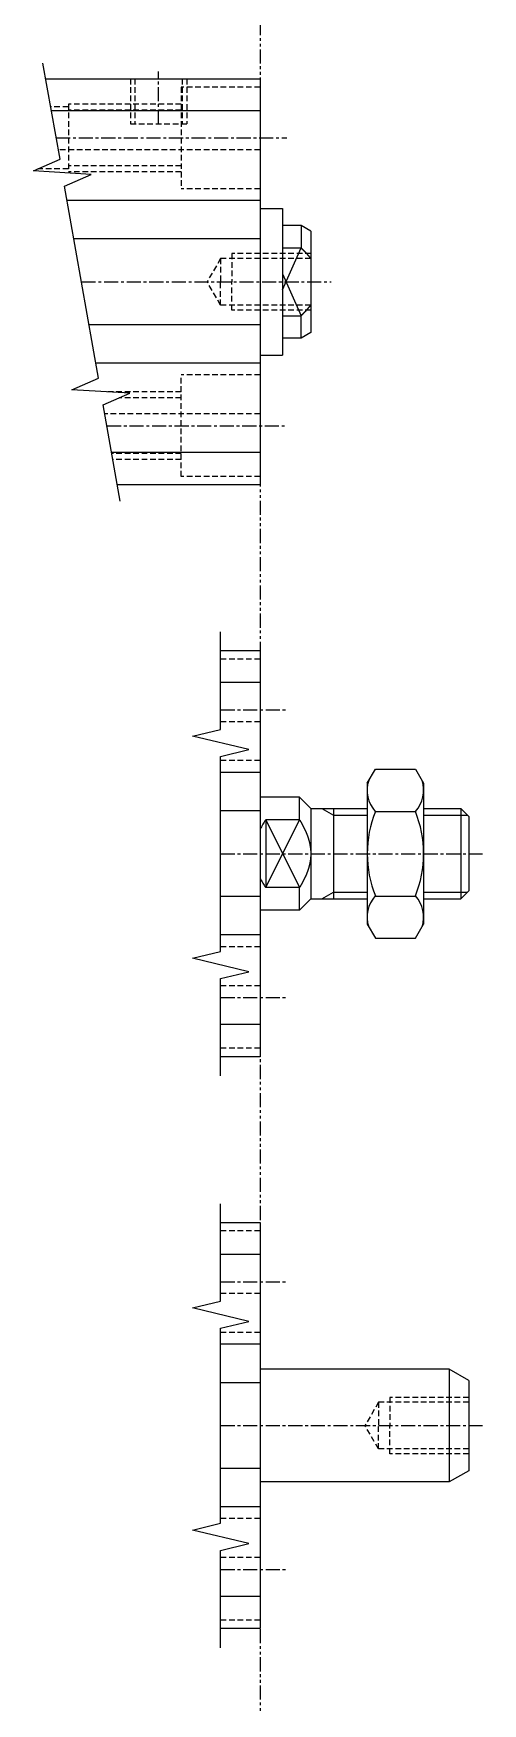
# Model space of a CAD drawing. Extents: x 1 to 151, y 0 to 494.
# Drawn here: x 65 to 104.9, y 229.7 to 377.7 of the extents above; entities that cross this region are included whole.
import ezdxf

# ---------------------------------------------------------------- set-up
doc = ezdxf.new("R2010")
doc.units = 0
for name, pattern in [('CENTER', [2, 1.25, -0.25, 0.25, -0.25]), ('DASHED', [0.75, 0.5, -0.25]), ('PHANTOM', [2.5, 1.25, -0.25, 0.25, -0.25, 0.25, -0.25])]:
    doc.linetypes.add(name, pattern=pattern)
doc.layers.get('0').update_dxf_attribs({"linetype": 'CONTINUOUS'})
doc.layers.add('CENTER', color=1, linetype='CENTER')

msp = doc.modelspace()

# ---------------------------------------------------------------- linework, layer by layer
at = {"color": 3, "linetype": 'PHANTOM'}
msp.add_line((85.13, 493.8), (85.13, 23.51), dxfattribs=at)
at = {"color": 7, "linetype": 'CONTINUOUS'}
for p, q in [((66.13, 373.7), (85.13, 373.7)), ((85.13, 373.7), (85.13, 337.7)), ((85.13, 370.86), (66.63, 370.86)), ((85.13, 362.9), (68.03, 362.9)), ((85.13, 362.2), (87.13, 362.2)), ((87.13, 362.2), (87.13, 349.2)), ((88.76, 360.7), (87.13, 360.7)), ((88.76, 360.7), (88.76, 358.7)), ((89.63, 360.2), (88.76, 360.7)), ((89.63, 360.2), (89.63, 351.2)), ((85.13, 359.5), (68.63, 359.5)), ((87.13, 358.7), (88.76, 358.7)), ((87.13, 352.7), (88.76, 352.7)), ((88.76, 350.7), (88.76, 352.7)), ((85.13, 351.9), (69.97, 351.9)), ((89.63, 351.2), (88.76, 350.7)), ((88.76, 350.7), (87.13, 350.7)), ((85.13, 348.5), (70.57, 348.5)), ((85.13, 349.2), (87.13, 349.2)), ((71.96, 340.59), (85.13, 340.59)), ((85.13, 337.7), (72.47, 337.7)), ((81.63, 323.02), (85.13, 323.02)), ((85.13, 323.02), (85.13, 287.02)), ((85.13, 320.18), (81.63, 320.18)), ((94.63, 311.27), (95.35, 312.52)), ((95.35, 312.52), (98.9, 312.52)), ((98.9, 312.52), (99.63, 311.27)), ((85.13, 312.22), (81.63, 312.22)), ((94.63, 311.27), (94.63, 298.77)), ((99.63, 311.27), (99.63, 298.77)), ((88.63, 310.02), (85.13, 310.02)), ((88.63, 310.02), (89.63, 309.02)), ((88.63, 308.02), (88.63, 310.02)), ((85.13, 308.82), (81.63, 308.82)), ((88.63, 308.02), (85.63, 308.02)), ((85.63, 308.02), (85.63, 302.02)), ((89.63, 309.02), (89.63, 301.02)), ((89.63, 309.02), (94.63, 309.02)), ((91.63, 309.02), (91.63, 301.02)), ((95.35, 308.77), (98.9, 308.77)), ((99.63, 309.02), (102.93, 309.02)), ((102.93, 309.02), (102.93, 301.02)), ((102.93, 309.02), (103.63, 308.32)), ((103.63, 308.32), (103.63, 301.72)), ((88.63, 302.02), (85.63, 302.02)), ((88.63, 300.02), (88.63, 302.02)), ((85.13, 301.22), (81.63, 301.22)), ((89.63, 301.02), (88.63, 300.02)), ((89.63, 301.02), (94.63, 301.02)), ((95.35, 301.27), (98.9, 301.27)), ((99.63, 301.02), (102.93, 301.02)), ((102.93, 301.02), (103.63, 301.72)), ((88.63, 300.02), (85.13, 300.02)), ((85.13, 297.82), (81.63, 297.82)), ((94.63, 298.77), (95.35, 297.52)), ((95.35, 297.52), (98.9, 297.52)), ((98.9, 297.52), (99.63, 298.77)), ((81.63, 289.91), (85.13, 289.91)), ((85.13, 287.02), (81.63, 287.02)), ((81.63, 272.34), (85.13, 272.34)), ((85.13, 272.34), (85.13, 236.34)), ((85.13, 269.5), (81.63, 269.5)), ((85.13, 261.54), (81.63, 261.54)), ((101.89, 259.34), (85.13, 259.34)), ((101.89, 259.34), (101.89, 249.34)), ((103.63, 258.34), (101.89, 259.34)), ((85.13, 258.14), (81.63, 258.14)), ((103.63, 258.34), (103.63, 250.34)), ((85.13, 250.54), (81.63, 250.54)), ((103.63, 250.34), (101.89, 249.34)), ((101.89, 249.34), (85.13, 249.34)), ((85.13, 247.14), (81.63, 247.14)), ((81.63, 239.23), (85.13, 239.23)), ((85.13, 236.34), (81.63, 236.34))]:
    msp.add_line(p, q, dxfattribs=at)
at = {"color": 3, "linetype": 'DASHED'}
for p, q in [((73.63, 373.7), (73.63, 369.7)), ((74.03, 373.7), (74.03, 369.7)), ((78.23, 373.7), (78.23, 369.7)), ((78.63, 373.7), (78.63, 369.7)), ((78.13, 372.95), (78.13, 363.95)), ((85.13, 372.95), (78.13, 372.95)), ((68.13, 371.2), (66.57, 371.2)), ((78.13, 371.45), (68.13, 371.45)), ((68.13, 371.45), (68.13, 365.45)), ((78.13, 370.91), (68.13, 370.91)), ((73.63, 369.7), (78.63, 369.7)), ((85.13, 367.4), (67.24, 367.4)), ((68.13, 365.7), (65.42, 365.7)), ((78.13, 365.99), (68.13, 365.99)), ((78.13, 365.45), (68.13, 365.45)), ((85.13, 363.95), (78.13, 363.95)), ((81.63, 357.77), (80.43, 355.7)), ((81.63, 357.77), (81.63, 355.7)), ((89.63, 357.77), (81.63, 357.77)), ((82.63, 358.2), (82.63, 355.7)), ((89.63, 358.2), (82.63, 358.2)), ((81.63, 353.63), (80.43, 355.7)), ((81.63, 353.63), (81.63, 355.7)), ((82.63, 353.2), (82.63, 355.7)), ((89.63, 353.63), (81.63, 353.63)), ((89.63, 353.2), (82.63, 353.2)), ((78.13, 338.45), (78.13, 347.45)), ((85.13, 347.45), (78.13, 347.45)), ((78.13, 345.95), (71.4, 345.95)), ((78.13, 345.41), (72.64, 345.41)), ((85.13, 344), (71.36, 344)), ((78.13, 340.49), (71.98, 340.49)), ((78.13, 339.95), (72.08, 339.95)), ((85.13, 338.45), (78.13, 338.45)), ((85.13, 322.27), (81.63, 322.27)), ((85.13, 316.72), (81.63, 316.72)), ((85.13, 313.27), (81.63, 313.27)), ((85.13, 296.77), (81.63, 296.77)), ((85.13, 293.32), (81.63, 293.32)), ((85.13, 287.77), (81.63, 287.77)), ((85.13, 271.59), (81.63, 271.59)), ((85.13, 266.04), (81.63, 266.04)), ((85.13, 262.59), (81.63, 262.59)), ((95.63, 256.41), (94.43, 254.34)), ((103.63, 256.41), (95.63, 256.41)), ((95.63, 256.41), (95.63, 254.34)), ((103.63, 256.84), (96.63, 256.84)), ((96.63, 256.84), (96.63, 254.34)), ((95.63, 252.27), (94.43, 254.34)), ((95.63, 252.27), (95.63, 254.34)), ((96.63, 251.84), (96.63, 254.34)), ((103.63, 252.27), (95.63, 252.27)), ((103.63, 251.84), (96.63, 251.84)), ((85.13, 246.09), (81.63, 246.09)), ((85.13, 242.64), (81.63, 242.64)), ((85.13, 237.09), (81.63, 237.09))]:
    msp.add_line(p, q, dxfattribs=at)
at = {"color": 3, "linetype": 'CONTINUOUS'}
for p, q in [((87.13, 354.98), (88.76, 358.7)), ((87.13, 356.42), (88.76, 352.7)), ((85.63, 308.02), (88.63, 302.02)), ((85.63, 302.02), (88.63, 308.02)), ((90.59, 309.02), (91.63, 308.42)), ((91.63, 308.42), (94.63, 308.42)), ((99.63, 308.42), (103.53, 308.42)), ((90.59, 301.02), (91.63, 301.62)), ((91.63, 301.62), (94.63, 301.62)), ((99.63, 301.62), (103.53, 301.62))]:
    msp.add_line(p, q, dxfattribs=at)
for points in [[(72.73, 336.27), (71.22, 344.79), (73.58, 345.82), (68.45, 346.13), (70.81, 347.16), (67.8, 364.19), (70.16, 365.22), (65.03, 365.53), (67.39, 366.56), (65.88, 375.07)], [(81.63, 285.32), (81.63, 293.96), (84.13, 294.56), (79.13, 295.76), (81.63, 296.36), (81.63, 313.64), (84.13, 314.24), (79.13, 315.44), (81.63, 316.04), (81.63, 324.68)], [(81.63, 234.64), (81.63, 243.28), (84.13, 243.88), (79.13, 245.08), (81.63, 245.68), (81.63, 262.96), (84.13, 263.56), (79.13, 264.76), (81.63, 265.36), (81.63, 274)]]:
    msp.add_lwpolyline(points, dxfattribs=at)
at = {"color": 7}
for points in [[(88.76, 358.7, 0), (88.76, 358.7, 0), (88.77, 358.69, 0), (88.77, 358.69, 0), (88.77, 358.69, 0), (88.78, 358.69, 0), (88.78, 358.68, 0), (88.78, 358.68, 0), (88.79, 358.68, 0), (88.79, 358.67, 0), (88.79, 358.67, 0), (88.8, 358.67, 0), (88.8, 358.66, 0), (88.8, 358.66, 0), (88.81, 358.66, 0), (88.81, 358.65, 0), (88.81, 358.65, 0), (88.82, 358.65, 0), (88.82, 358.65, 0), (88.82, 358.64, 0), (88.82, 358.64, 0), (88.83, 358.64, 0), (88.83, 358.63, 0), (88.83, 358.63, 0), (88.84, 358.63, 0), (88.84, 358.62, 0), (88.84, 358.62, 0), (88.85, 358.62, 0), (88.85, 358.62, 0), (88.85, 358.61, 0), (88.86, 358.61, 0), (88.86, 358.61, 0), (88.86, 358.6, 0), (88.87, 358.6, 0), (88.87, 358.6, 0), (88.87, 358.59, 0), (88.88, 358.59, 0), (88.88, 358.59, 0), (88.88, 358.58, 0), (88.89, 358.58, 0), (88.89, 358.58, 0), (88.89, 358.57, 0), (88.89, 358.57, 0), (88.9, 358.57, 0), (88.9, 358.56, 0), (88.9, 358.56, 0), (88.91, 358.56, 0), (88.91, 358.56, 0), (88.91, 358.55, 0), (88.92, 358.55, 0), (88.92, 358.55, 0), (88.92, 358.54, 0), (88.93, 358.54, 0), (88.93, 358.54, 0), (88.93, 358.53, 0), (88.94, 358.53, 0), (88.94, 358.53, 0), (88.94, 358.52, 0), (88.95, 358.52, 0), (88.95, 358.52, 0), (88.95, 358.51, 0), (88.95, 358.51, 0), (88.96, 358.51, 0), (88.96, 358.5, 0), (88.96, 358.5, 0), (88.97, 358.5, 0), (88.97, 358.5, 0), (88.97, 358.49, 0), (88.98, 358.49, 0), (88.98, 358.49, 0), (88.98, 358.48, 0), (88.99, 358.48, 0), (88.99, 358.48, 0), (88.99, 358.47, 0), (89, 358.47, 0), (89, 358.47, 0), (89, 358.46, 0), (89, 358.46, 0), (89.01, 358.46, 0), (89.01, 358.45, 0), (89.01, 358.45, 0), (89.02, 358.45, 0), (89.02, 358.44, 0), (89.02, 358.44, 0), (89.03, 358.44, 0), (89.03, 358.44, 0), (89.03, 358.43, 0), (89.04, 358.43, 0), (89.04, 358.43, 0), (89.04, 358.42, 0), (89.05, 358.42, 0), (89.05, 358.42, 0), (89.05, 358.41, 0), (89.05, 358.41, 0), (89.06, 358.41, 0), (89.06, 358.4, 0), (89.06, 358.4, 0), (89.07, 358.4, 0), (89.07, 358.39, 0), (89.07, 358.39, 0), (89.08, 358.39, 0), (89.08, 358.38, 0), (89.08, 358.38, 0), (89.09, 358.38, 0), (89.09, 358.37, 0), (89.09, 358.37, 0), (89.09, 358.37, 0), (89.1, 358.37, 0), (89.1, 358.36, 0), (89.1, 358.36, 0), (89.11, 358.36, 0), (89.11, 358.35, 0), (89.11, 358.35, 0), (89.12, 358.35, 0), (89.12, 358.34, 0), (89.12, 358.34, 0), (89.13, 358.33, 0), (89.13, 358.33, 0), (89.13, 358.33, 0), (89.13, 358.33, 0), (89.14, 358.32, 0), (89.14, 358.32, 0), (89.14, 358.32, 0), (89.15, 358.31, 0), (89.15, 358.31, 0), (89.15, 358.31, 0), (89.16, 358.3, 0), (89.16, 358.3, 0), (89.16, 358.3, 0), (89.17, 358.29, 0), (89.17, 358.29, 0), (89.17, 358.29, 0), (89.17, 358.28, 0), (89.18, 358.28, 0), (89.18, 358.28, 0), (89.18, 358.27, 0), (89.19, 358.27, 0), (89.19, 358.27, 0), (89.19, 358.26, 0), (89.2, 358.26, 0), (89.2, 358.26, 0), (89.2, 358.25, 0), (89.2, 358.25, 0), (89.21, 358.25, 0), (89.21, 358.24, 0), (89.21, 358.24, 0), (89.22, 358.24, 0), (89.22, 358.24, 0), (89.22, 358.23, 0), (89.23, 358.23, 0), (89.23, 358.23, 0), (89.23, 358.22, 0), (89.23, 358.22, 0), (89.24, 358.21, 0), (89.24, 358.21, 0), (89.24, 358.21, 0), (89.25, 358.2, 0), (89.25, 358.2, 0), (89.25, 358.2, 0), (89.26, 358.19, 0), (89.26, 358.19, 0), (89.26, 358.19, 0), (89.26, 358.19, 0), (89.27, 358.18, 0), (89.27, 358.18, 0), (89.27, 358.18, 0), (89.28, 358.17, 0), (89.28, 358.17, 0), (89.28, 358.17, 0), (89.29, 358.16, 0), (89.29, 358.16, 0), (89.29, 358.16, 0), (89.29, 358.15, 0), (89.3, 358.15, 0), (89.3, 358.15, 0), (89.3, 358.14, 0), (89.31, 358.14, 0), (89.31, 358.14, 0), (89.31, 358.13, 0), (89.32, 358.13, 0), (89.32, 358.13, 0), (89.32, 358.12, 0), (89.32, 358.12, 0), (89.33, 358.12, 0), (89.33, 358.11, 0), (89.33, 358.11, 0), (89.34, 358.11, 0), (89.34, 358.1, 0), (89.34, 358.1, 0), (89.34, 358.1, 0), (89.35, 358.09, 0), (89.35, 358.09, 0), (89.35, 358.09, 0), (89.36, 358.08, 0), (89.36, 358.08, 0), (89.36, 358.08, 0), (89.37, 358.07, 0), (89.37, 358.07, 0), (89.37, 358.07, 0), (89.37, 358.06, 0), (89.38, 358.06, 0), (89.38, 358.06, 0), (89.38, 358.05, 0), (89.39, 358.05, 0), (89.39, 358.05, 0), (89.39, 358.04, 0), (89.39, 358.04, 0), (89.4, 358.04, 0), (89.4, 358.03, 0), (89.4, 358.03, 0), (89.41, 358.02, 0), (89.41, 358.02, 0), (89.41, 358.02, 0), (89.42, 358.01, 0), (89.42, 358.01, 0), (89.42, 358.01, 0), (89.42, 358, 0), (89.43, 358, 0), (89.43, 358, 0), (89.43, 358, 0), (89.44, 357.99, 0), (89.44, 357.99, 0), (89.44, 357.99, 0), (89.44, 357.98, 0), (89.45, 357.98, 0), (89.45, 357.98, 0), (89.45, 357.97, 0), (89.46, 357.97, 0), (89.46, 357.96, 0), (89.46, 357.96, 0), (89.46, 357.96, 0), (89.47, 357.95, 0), (89.47, 357.95, 0), (89.47, 357.95, 0), (89.48, 357.94, 0), (89.48, 357.94, 0), (89.48, 357.94, 0), (89.48, 357.93, 0), (89.49, 357.93, 0), (89.49, 357.93, 0), (89.49, 357.92, 0), (89.5, 357.92, 0), (89.5, 357.92, 0), (89.5, 357.91, 0), (89.5, 357.91, 0), (89.51, 357.91, 0), (89.51, 357.9, 0), (89.51, 357.9, 0), (89.52, 357.9, 0), (89.52, 357.89, 0), (89.52, 357.89, 0), (89.52, 357.89, 0), (89.53, 357.88, 0), (89.53, 357.88, 0), (89.53, 357.88, 0), (89.54, 357.87, 0), (89.54, 357.87, 0), (89.54, 357.87, 0), (89.54, 357.86, 0), (89.55, 357.86, 0), (89.55, 357.86, 0), (89.55, 357.85, 0), (89.56, 357.85, 0), (89.56, 357.85, 0), (89.56, 357.84, 0), (89.56, 357.84, 0), (89.57, 357.83, 0), (89.57, 357.83, 0), (89.57, 357.83, 0), (89.58, 357.82, 0), (89.58, 357.82, 0), (89.58, 357.82, 0), (89.58, 357.81, 0), (89.59, 357.81, 0), (89.59, 357.81, 0), (89.59, 357.8, 0), (89.6, 357.8, 0), (89.6, 357.8, 0), (89.6, 357.79, 0), (89.6, 357.79, 0), (89.61, 357.79, 0), (89.61, 357.78, 0), (89.61, 357.78, 0), (89.62, 357.78, 0), (89.62, 357.77, 0), (89.62, 357.77, 0), (89.62, 357.77, 0), (89.63, 357.76, 0)], [(88.76, 352.7, 0), (88.76, 352.7, 0), (88.77, 352.71, 0), (88.77, 352.71, 0), (88.77, 352.71, 0), (88.78, 352.72, 0), (88.78, 352.72, 0), (88.78, 352.72, 0), (88.79, 352.73, 0), (88.79, 352.73, 0), (88.79, 352.73, 0), (88.8, 352.74, 0), (88.8, 352.74, 0), (88.8, 352.74, 0), (88.81, 352.74, 0), (88.81, 352.75, 0), (88.81, 352.75, 0), (88.82, 352.75, 0), (88.82, 352.76, 0), (88.82, 352.76, 0), (88.82, 352.76, 0), (88.83, 352.77, 0), (88.83, 352.77, 0), (88.83, 352.77, 0), (88.84, 352.77, 0), (88.84, 352.78, 0), (88.84, 352.78, 0), (88.85, 352.78, 0), (88.85, 352.79, 0), (88.85, 352.79, 0), (88.86, 352.79, 0), (88.86, 352.8, 0), (88.86, 352.8, 0), (88.87, 352.8, 0), (88.87, 352.81, 0), (88.87, 352.81, 0), (88.88, 352.81, 0), (88.88, 352.81, 0), (88.88, 352.82, 0), (88.89, 352.82, 0), (88.89, 352.82, 0), (88.89, 352.83, 0), (88.89, 352.83, 0), (88.9, 352.83, 0), (88.9, 352.84, 0), (88.9, 352.84, 0), (88.91, 352.84, 0), (88.91, 352.85, 0), (88.91, 352.85, 0), (88.92, 352.85, 0), (88.92, 352.86, 0), (88.92, 352.86, 0), (88.93, 352.86, 0), (88.93, 352.87, 0), (88.93, 352.87, 0), (88.94, 352.87, 0), (88.94, 352.88, 0), (88.94, 352.88, 0), (88.95, 352.88, 0), (88.95, 352.88, 0), (88.95, 352.89, 0), (88.95, 352.89, 0), (88.96, 352.89, 0), (88.96, 352.9, 0), (88.96, 352.9, 0), (88.97, 352.9, 0), (88.97, 352.91, 0), (88.97, 352.91, 0), (88.98, 352.91, 0), (88.98, 352.92, 0), (88.98, 352.92, 0), (88.99, 352.92, 0), (88.99, 352.93, 0), (88.99, 352.93, 0), (89, 352.93, 0), (89, 352.94, 0), (89, 352.94, 0), (89, 352.94, 0), (89.01, 352.94, 0), (89.01, 352.95, 0), (89.01, 352.95, 0), (89.02, 352.95, 0), (89.02, 352.96, 0), (89.02, 352.96, 0), (89.03, 352.96, 0), (89.03, 352.97, 0), (89.03, 352.97, 0), (89.04, 352.97, 0), (89.04, 352.98, 0), (89.04, 352.98, 0), (89.05, 352.98, 0), (89.05, 352.99, 0), (89.05, 352.99, 0), (89.05, 352.99, 0), (89.06, 353, 0), (89.06, 353, 0), (89.06, 353, 0), (89.07, 353, 0), (89.07, 353.01, 0), (89.07, 353.01, 0), (89.08, 353.01, 0), (89.08, 353.02, 0), (89.08, 353.02, 0), (89.09, 353.02, 0), (89.09, 353.03, 0), (89.09, 353.03, 0), (89.09, 353.03, 0), (89.1, 353.04, 0), (89.1, 353.04, 0), (89.1, 353.04, 0), (89.11, 353.05, 0), (89.11, 353.05, 0), (89.11, 353.05, 0), (89.12, 353.06, 0), (89.12, 353.06, 0), (89.12, 353.06, 0), (89.13, 353.07, 0), (89.13, 353.07, 0), (89.13, 353.07, 0), (89.13, 353.08, 0), (89.14, 353.08, 0), (89.14, 353.08, 0), (89.14, 353.09, 0), (89.15, 353.09, 0), (89.15, 353.09, 0), (89.15, 353.1, 0), (89.16, 353.1, 0), (89.16, 353.1, 0), (89.16, 353.11, 0), (89.17, 353.11, 0), (89.17, 353.11, 0), (89.17, 353.12, 0), (89.17, 353.12, 0), (89.18, 353.12, 0), (89.18, 353.12, 0), (89.18, 353.13, 0), (89.19, 353.13, 0), (89.19, 353.13, 0), (89.19, 353.14, 0), (89.2, 353.14, 0), (89.2, 353.14, 0), (89.2, 353.15, 0), (89.2, 353.15, 0), (89.21, 353.15, 0), (89.21, 353.16, 0), (89.21, 353.16, 0), (89.22, 353.16, 0), (89.22, 353.17, 0), (89.22, 353.17, 0), (89.23, 353.17, 0), (89.23, 353.18, 0), (89.23, 353.18, 0), (89.23, 353.18, 0), (89.24, 353.19, 0), (89.24, 353.19, 0), (89.24, 353.19, 0), (89.25, 353.2, 0), (89.25, 353.2, 0), (89.25, 353.2, 0), (89.26, 353.21, 0), (89.26, 353.21, 0), (89.26, 353.21, 0), (89.26, 353.22, 0), (89.27, 353.22, 0), (89.27, 353.22, 0), (89.27, 353.23, 0), (89.28, 353.23, 0), (89.28, 353.23, 0), (89.28, 353.24, 0), (89.29, 353.24, 0), (89.29, 353.24, 0), (89.29, 353.25, 0), (89.29, 353.25, 0), (89.3, 353.25, 0), (89.3, 353.26, 0), (89.3, 353.26, 0), (89.31, 353.26, 0), (89.31, 353.27, 0), (89.31, 353.27, 0), (89.32, 353.27, 0), (89.32, 353.28, 0), (89.32, 353.28, 0), (89.32, 353.28, 0), (89.33, 353.29, 0), (89.33, 353.29, 0), (89.33, 353.29, 0), (89.34, 353.3, 0), (89.34, 353.3, 0), (89.34, 353.3, 0), (89.34, 353.31, 0), (89.35, 353.31, 0), (89.35, 353.31, 0), (89.35, 353.32, 0), (89.36, 353.32, 0), (89.36, 353.32, 0), (89.36, 353.33, 0), (89.37, 353.33, 0), (89.37, 353.33, 0), (89.37, 353.34, 0), (89.37, 353.34, 0), (89.38, 353.34, 0), (89.38, 353.35, 0), (89.38, 353.35, 0), (89.39, 353.35, 0), (89.39, 353.36, 0), (89.39, 353.36, 0), (89.39, 353.36, 0), (89.4, 353.37, 0), (89.4, 353.37, 0), (89.4, 353.37, 0), (89.41, 353.38, 0), (89.41, 353.38, 0), (89.41, 353.38, 0), (89.42, 353.39, 0), (89.42, 353.39, 0), (89.42, 353.39, 0), (89.42, 353.4, 0), (89.43, 353.4, 0), (89.43, 353.4, 0), (89.43, 353.41, 0), (89.44, 353.41, 0), (89.44, 353.41, 0), (89.44, 353.42, 0), (89.44, 353.42, 0), (89.45, 353.42, 0), (89.45, 353.43, 0), (89.45, 353.43, 0), (89.46, 353.43, 0), (89.46, 353.44, 0), (89.46, 353.44, 0), (89.46, 353.44, 0), (89.47, 353.45, 0), (89.47, 353.45, 0), (89.47, 353.45, 0), (89.48, 353.46, 0), (89.48, 353.46, 0), (89.48, 353.46, 0), (89.48, 353.47, 0), (89.49, 353.47, 0), (89.49, 353.48, 0), (89.49, 353.48, 0), (89.5, 353.48, 0), (89.5, 353.49, 0), (89.5, 353.49, 0), (89.5, 353.49, 0), (89.51, 353.5, 0), (89.51, 353.5, 0), (89.51, 353.5, 0), (89.52, 353.5, 0), (89.52, 353.51, 0), (89.52, 353.51, 0), (89.52, 353.52, 0), (89.53, 353.52, 0), (89.53, 353.52, 0), (89.53, 353.53, 0), (89.54, 353.53, 0), (89.54, 353.53, 0), (89.54, 353.54, 0), (89.54, 353.54, 0), (89.55, 353.54, 0), (89.55, 353.55, 0), (89.55, 353.55, 0), (89.56, 353.55, 0), (89.56, 353.56, 0), (89.56, 353.56, 0), (89.56, 353.56, 0), (89.57, 353.57, 0), (89.57, 353.57, 0), (89.57, 353.57, 0), (89.58, 353.58, 0), (89.58, 353.58, 0), (89.58, 353.58, 0), (89.58, 353.59, 0), (89.59, 353.59, 0), (89.59, 353.6, 0), (89.59, 353.6, 0), (89.6, 353.6, 0), (89.6, 353.61, 0), (89.6, 353.61, 0), (89.6, 353.61, 0), (89.61, 353.62, 0), (89.61, 353.62, 0), (89.61, 353.62, 0), (89.62, 353.63, 0), (89.62, 353.63, 0), (89.62, 353.63, 0), (89.62, 353.64, 0), (89.63, 353.64, 0)], [(88.63, 308.02, 0), (88.63, 308.01, 0), (88.63, 308.01, 0), (88.64, 308, 0), (88.64, 308, 0), (88.65, 307.99, 0), (88.65, 307.98, 0), (88.65, 307.98, 0), (88.66, 307.97, 0), (88.66, 307.96, 0), (88.66, 307.96, 0), (88.67, 307.95, 0), (88.67, 307.94, 0), (88.68, 307.94, 0), (88.68, 307.93, 0), (88.68, 307.93, 0), (88.69, 307.92, 0), (88.69, 307.91, 0), (88.69, 307.91, 0), (88.7, 307.9, 0), (88.7, 307.89, 0), (88.71, 307.89, 0), (88.71, 307.88, 0), (88.71, 307.87, 0), (88.72, 307.87, 0), (88.72, 307.86, 0), (88.72, 307.86, 0), (88.73, 307.85, 0), (88.73, 307.84, 0), (88.74, 307.83, 0), (88.74, 307.83, 0), (88.74, 307.82, 0), (88.75, 307.82, 0), (88.75, 307.81, 0), (88.75, 307.8, 0), (88.76, 307.8, 0), (88.76, 307.79, 0), (88.77, 307.78, 0), (88.77, 307.78, 0), (88.77, 307.77, 0), (88.78, 307.76, 0), (88.78, 307.76, 0), (88.78, 307.75, 0), (88.79, 307.75, 0), (88.79, 307.74, 0), (88.79, 307.73, 0), (88.8, 307.73, 0), (88.8, 307.72, 0), (88.81, 307.71, 0), (88.81, 307.71, 0), (88.81, 307.7, 0), (88.82, 307.69, 0), (88.82, 307.69, 0), (88.82, 307.68, 0), (88.83, 307.67, 0), (88.83, 307.67, 0), (88.83, 307.66, 0), (88.84, 307.65, 0), (88.84, 307.65, 0), (88.84, 307.64, 0), (88.85, 307.63, 0), (88.85, 307.63, 0), (88.86, 307.62, 0), (88.86, 307.62, 0), (88.86, 307.61, 0), (88.87, 307.6, 0), (88.87, 307.6, 0), (88.87, 307.59, 0), (88.88, 307.58, 0), (88.88, 307.58, 0), (88.88, 307.57, 0), (88.89, 307.56, 0), (88.89, 307.56, 0), (88.89, 307.55, 0), (88.9, 307.54, 0), (88.9, 307.54, 0), (88.9, 307.53, 0), (88.91, 307.52, 0), (88.91, 307.52, 0), (88.92, 307.51, 0), (88.92, 307.5, 0), (88.92, 307.5, 0), (88.93, 307.49, 0), (88.93, 307.48, 0), (88.93, 307.48, 0), (88.94, 307.47, 0), (88.94, 307.46, 0), (88.94, 307.46, 0), (88.95, 307.45, 0), (88.95, 307.44, 0), (88.95, 307.44, 0), (88.96, 307.43, 0), (88.96, 307.43, 0), (88.96, 307.42, 0), (88.97, 307.41, 0), (88.97, 307.4, 0), (88.97, 307.4, 0), (88.98, 307.39, 0), (88.98, 307.38, 0), (88.98, 307.38, 0), (88.99, 307.37, 0), (88.99, 307.37, 0), (88.99, 307.36, 0), (89, 307.35, 0), (89, 307.35, 0), (89, 307.34, 0), (89.01, 307.33, 0), (89.01, 307.33, 0), (89.01, 307.32, 0), (89.02, 307.31, 0), (89.02, 307.31, 0), (89.02, 307.3, 0), (89.03, 307.29, 0), (89.03, 307.29, 0), (89.03, 307.28, 0), (89.04, 307.27, 0), (89.04, 307.27, 0), (89.04, 307.26, 0), (89.05, 307.25, 0), (89.05, 307.25, 0), (89.05, 307.24, 0), (89.06, 307.23, 0), (89.06, 307.23, 0), (89.06, 307.22, 0), (89.07, 307.21, 0), (89.07, 307.21, 0), (89.07, 307.2, 0), (89.07, 307.19, 0), (89.08, 307.19, 0), (89.08, 307.18, 0), (89.08, 307.17, 0), (89.09, 307.17, 0), (89.09, 307.16, 0), (89.09, 307.15, 0), (89.1, 307.14, 0), (89.1, 307.14, 0), (89.1, 307.13, 0), (89.11, 307.12, 0), (89.11, 307.12, 0), (89.11, 307.11, 0), (89.12, 307.11, 0), (89.12, 307.1, 0), (89.12, 307.09, 0), (89.12, 307.08, 0), (89.13, 307.08, 0), (89.13, 307.07, 0), (89.13, 307.06, 0), (89.14, 307.06, 0), (89.14, 307.05, 0), (89.14, 307.04, 0), (89.15, 307.04, 0), (89.15, 307.03, 0), (89.15, 307.02, 0), (89.16, 307.02, 0), (89.16, 307.01, 0), (89.16, 307, 0), (89.16, 307, 0), (89.17, 306.99, 0), (89.17, 306.98, 0), (89.17, 306.98, 0), (89.18, 306.97, 0), (89.18, 306.96, 0), (89.18, 306.96, 0), (89.18, 306.95, 0), (89.19, 306.94, 0), (89.19, 306.94, 0), (89.19, 306.93, 0), (89.2, 306.92, 0), (89.2, 306.92, 0), (89.2, 306.91, 0), (89.21, 306.9, 0), (89.21, 306.89, 0), (89.21, 306.89, 0), (89.21, 306.88, 0), (89.22, 306.87, 0), (89.22, 306.87, 0), (89.22, 306.86, 0), (89.23, 306.85, 0), (89.23, 306.85, 0), (89.23, 306.84, 0), (89.23, 306.83, 0), (89.24, 306.83, 0), (89.24, 306.82, 0), (89.24, 306.81, 0), (89.24, 306.81, 0), (89.25, 306.8, 0), (89.25, 306.79, 0), (89.25, 306.79, 0), (89.26, 306.78, 0), (89.26, 306.77, 0), (89.26, 306.76, 0), (89.26, 306.76, 0), (89.27, 306.75, 0), (89.27, 306.74, 0), (89.27, 306.74, 0), (89.27, 306.73, 0), (89.28, 306.72, 0), (89.28, 306.72, 0), (89.28, 306.71, 0), (89.29, 306.7, 0), (89.29, 306.69, 0), (89.29, 306.69, 0), (89.29, 306.68, 0), (89.3, 306.67, 0), (89.3, 306.67, 0), (89.3, 306.66, 0), (89.3, 306.65, 0), (89.31, 306.65, 0), (89.31, 306.64, 0), (89.31, 306.63, 0), (89.31, 306.62, 0), (89.32, 306.62, 0), (89.32, 306.61, 0), (89.32, 306.6, 0), (89.32, 306.6, 0), (89.33, 306.59, 0), (89.33, 306.58, 0), (89.33, 306.58, 0), (89.33, 306.57, 0), (89.34, 306.56, 0), (89.34, 306.56, 0), (89.34, 306.55, 0), (89.34, 306.54, 0), (89.35, 306.54, 0), (89.35, 306.53, 0), (89.35, 306.52, 0), (89.35, 306.51, 0), (89.36, 306.51, 0), (89.36, 306.5, 0), (89.36, 306.49, 0), (89.36, 306.49, 0), (89.37, 306.48, 0), (89.37, 306.47, 0), (89.37, 306.46, 0), (89.37, 306.46, 0), (89.38, 306.45, 0), (89.38, 306.44, 0), (89.38, 306.44, 0), (89.38, 306.43, 0), (89.38, 306.42, 0), (89.39, 306.42, 0), (89.39, 306.41, 0), (89.39, 306.4, 0), (89.39, 306.39, 0), (89.4, 306.39, 0), (89.4, 306.38, 0), (89.4, 306.37, 0), (89.4, 306.37, 0), (89.41, 306.36, 0), (89.41, 306.35, 0), (89.41, 306.34, 0), (89.41, 306.34, 0), (89.41, 306.33, 0), (89.42, 306.32, 0), (89.42, 306.32, 0), (89.42, 306.31, 0), (89.42, 306.3, 0), (89.42, 306.3, 0), (89.43, 306.29, 0), (89.43, 306.28, 0), (89.43, 306.27, 0), (89.43, 306.27, 0), (89.44, 306.26, 0), (89.44, 306.25, 0), (89.44, 306.25, 0), (89.44, 306.24, 0), (89.44, 306.23, 0), (89.45, 306.22, 0), (89.45, 306.22, 0), (89.45, 306.21, 0), (89.45, 306.2, 0), (89.45, 306.19, 0), (89.46, 306.19, 0), (89.46, 306.18, 0), (89.46, 306.17, 0), (89.46, 306.17, 0), (89.46, 306.16, 0), (89.47, 306.15, 0), (89.47, 306.14, 0), (89.47, 306.14, 0), (89.47, 306.13, 0), (89.47, 306.12, 0), (89.48, 306.12, 0), (89.48, 306.11, 0), (89.48, 306.1, 0), (89.48, 306.1, 0), (89.48, 306.09, 0), (89.48, 306.08, 0), (89.49, 306.07, 0), (89.49, 306.07, 0), (89.49, 306.06, 0), (89.49, 306.05, 0), (89.49, 306.05, 0), (89.5, 306.04, 0), (89.5, 306.03, 0), (89.5, 306.02, 0), (89.5, 306.02, 0), (89.5, 306.01, 0), (89.5, 306, 0), (89.51, 305.99, 0), (89.51, 305.99, 0), (89.51, 305.98, 0), (89.51, 305.97, 0), (89.51, 305.96, 0), (89.51, 305.96, 0), (89.52, 305.95, 0), (89.52, 305.94, 0), (89.52, 305.94, 0), (89.52, 305.93, 0), (89.52, 305.92, 0), (89.52, 305.92, 0), (89.53, 305.91, 0), (89.53, 305.9, 0), (89.53, 305.89, 0), (89.53, 305.89, 0), (89.53, 305.88, 0), (89.53, 305.87, 0), (89.54, 305.86, 0), (89.54, 305.86, 0), (89.54, 305.85, 0), (89.54, 305.84, 0), (89.54, 305.83, 0), (89.54, 305.83, 0), (89.54, 305.82, 0), (89.55, 305.81, 0), (89.55, 305.81, 0), (89.55, 305.8, 0), (89.55, 305.79, 0), (89.55, 305.78, 0), (89.55, 305.78, 0), (89.55, 305.77, 0), (89.56, 305.76, 0), (89.56, 305.75, 0), (89.56, 305.75, 0), (89.56, 305.74, 0), (89.56, 305.73, 0), (89.56, 305.73, 0), (89.56, 305.72, 0), (89.56, 305.71, 0), (89.57, 305.7, 0), (89.57, 305.7, 0), (89.57, 305.69, 0), (89.57, 305.68, 0), (89.57, 305.67, 0), (89.57, 305.67, 0), (89.57, 305.66, 0), (89.57, 305.65, 0), (89.58, 305.64, 0), (89.58, 305.64, 0), (89.58, 305.63, 0), (89.58, 305.62, 0), (89.58, 305.62, 0), (89.58, 305.61, 0), (89.58, 305.6, 0), (89.58, 305.59, 0), (89.58, 305.59, 0), (89.59, 305.58, 0), (89.59, 305.57, 0), (89.59, 305.56, 0), (89.59, 305.56, 0), (89.59, 305.55, 0), (89.59, 305.54, 0), (89.59, 305.54, 0), (89.59, 305.53, 0), (89.59, 305.52, 0), (89.59, 305.51, 0), (89.6, 305.5, 0), (89.6, 305.5, 0), (89.6, 305.49, 0), (89.6, 305.48, 0), (89.6, 305.48, 0), (89.6, 305.47, 0), (89.6, 305.46, 0), (89.6, 305.45, 0), (89.6, 305.45, 0), (89.6, 305.44, 0), (89.6, 305.43, 0), (89.61, 305.42, 0), (89.61, 305.42, 0), (89.61, 305.41, 0), (89.61, 305.4, 0), (89.61, 305.39, 0), (89.61, 305.39, 0), (89.61, 305.38, 0), (89.61, 305.37, 0), (89.61, 305.37, 0), (89.61, 305.36, 0), (89.61, 305.35, 0), (89.61, 305.34, 0), (89.61, 305.34, 0), (89.61, 305.33, 0), (89.61, 305.32, 0), (89.62, 305.31, 0), (89.62, 305.31, 0), (89.62, 305.3, 0), (89.62, 305.29, 0), (89.62, 305.28, 0), (89.62, 305.28, 0), (89.62, 305.27, 0), (89.62, 305.26, 0), (89.62, 305.25, 0), (89.62, 305.25, 0), (89.62, 305.24, 0), (89.62, 305.23, 0), (89.62, 305.23, 0), (89.62, 305.22, 0), (89.62, 305.21, 0), (89.62, 305.2, 0), (89.62, 305.19, 0), (89.62, 305.19, 0), (89.62, 305.18, 0), (89.62, 305.17, 0), (89.62, 305.17, 0), (89.62, 305.16, 0), (89.62, 305.15, 0), (89.62, 305.14, 0), (89.62, 305.14, 0), (89.63, 305.13, 0), (89.63, 305.12, 0), (89.63, 305.11, 0), (89.63, 305.11, 0), (89.63, 305.1, 0), (89.63, 305.09, 0), (89.63, 305.08, 0), (89.63, 305.08, 0), (89.63, 305.07, 0), (89.63, 305.06, 0), (89.63, 305.05, 0), (89.63, 305.05, 0), (89.63, 305.04, 0), (89.63, 305.03, 0), (89.63, 305.02, 0), (89.63, 305.02, 0), (89.63, 305.01, 0), (89.63, 305, 0), (89.63, 305, 0), (89.63, 304.99, 0), (89.63, 304.98, 0), (89.63, 304.97, 0), (89.63, 304.96, 0), (89.63, 304.96, 0), (89.63, 304.95, 0), (89.63, 304.94, 0), (89.63, 304.94, 0), (89.63, 304.93, 0), (89.63, 304.92, 0), (89.63, 304.91, 0), (89.62, 304.91, 0), (89.62, 304.9, 0), (89.62, 304.89, 0), (89.62, 304.88, 0), (89.62, 304.88, 0), (89.62, 304.87, 0), (89.62, 304.86, 0), (89.62, 304.85, 0), (89.62, 304.85, 0), (89.62, 304.84, 0), (89.62, 304.83, 0), (89.62, 304.82, 0), (89.62, 304.82, 0), (89.62, 304.81, 0), (89.62, 304.8, 0), (89.62, 304.8, 0), (89.62, 304.79, 0), (89.62, 304.78, 0), (89.62, 304.77, 0), (89.62, 304.76, 0), (89.62, 304.76, 0), (89.62, 304.75, 0), (89.62, 304.74, 0), (89.62, 304.74, 0), (89.62, 304.73, 0), (89.61, 304.72, 0), (89.61, 304.71, 0), (89.61, 304.71, 0), (89.61, 304.7, 0), (89.61, 304.69, 0), (89.61, 304.68, 0), (89.61, 304.68, 0), (89.61, 304.67, 0), (89.61, 304.66, 0), (89.61, 304.65, 0), (89.61, 304.65, 0), (89.61, 304.64, 0), (89.61, 304.63, 0), (89.61, 304.62, 0), (89.61, 304.62, 0), (89.6, 304.61, 0), (89.6, 304.6, 0), (89.6, 304.6, 0), (89.6, 304.59, 0), (89.6, 304.58, 0), (89.6, 304.57, 0), (89.6, 304.56, 0), (89.6, 304.56, 0), (89.6, 304.55, 0), (89.6, 304.54, 0), (89.6, 304.54, 0), (89.59, 304.53, 0), (89.59, 304.52, 0), (89.59, 304.51, 0), (89.59, 304.51, 0), (89.59, 304.5, 0), (89.59, 304.49, 0), (89.59, 304.49, 0), (89.59, 304.48, 0), (89.59, 304.47, 0), (89.59, 304.46, 0), (89.58, 304.45, 0), (89.58, 304.45, 0), (89.58, 304.44, 0), (89.58, 304.43, 0), (89.58, 304.43, 0), (89.58, 304.42, 0), (89.58, 304.41, 0), (89.58, 304.4, 0), (89.58, 304.4, 0), (89.57, 304.39, 0), (89.57, 304.38, 0), (89.57, 304.37, 0), (89.57, 304.37, 0), (89.57, 304.36, 0), (89.57, 304.35, 0), (89.57, 304.35, 0), (89.57, 304.34, 0), (89.56, 304.33, 0), (89.56, 304.32, 0), (89.56, 304.32, 0), (89.56, 304.31, 0), (89.56, 304.3, 0), (89.56, 304.29, 0), (89.56, 304.29, 0), (89.56, 304.28, 0), (89.55, 304.27, 0), (89.55, 304.26, 0), (89.55, 304.26, 0), (89.55, 304.25, 0), (89.55, 304.24, 0), (89.55, 304.24, 0), (89.55, 304.23, 0), (89.54, 304.22, 0), (89.54, 304.21, 0), (89.54, 304.21, 0), (89.54, 304.2, 0), (89.54, 304.19, 0), (89.54, 304.19, 0), (89.54, 304.18, 0), (89.53, 304.17, 0), (89.53, 304.16, 0), (89.53, 304.16, 0), (89.53, 304.15, 0), (89.53, 304.14, 0), (89.53, 304.13, 0), (89.52, 304.13, 0), (89.52, 304.12, 0), (89.52, 304.11, 0), (89.52, 304.11, 0), (89.52, 304.1, 0), (89.52, 304.09, 0), (89.51, 304.08, 0), (89.51, 304.08, 0), (89.51, 304.07, 0), (89.51, 304.06, 0), (89.51, 304.05, 0), (89.51, 304.05, 0), (89.5, 304.04, 0), (89.5, 304.03, 0), (89.5, 304.03, 0), (89.5, 304.02, 0), (89.5, 304.01, 0), (89.5, 304, 0), (89.49, 304, 0), (89.49, 303.99, 0), (89.49, 303.98, 0), (89.49, 303.98, 0), (89.49, 303.97, 0), (89.48, 303.96, 0), (89.48, 303.95, 0), (89.48, 303.95, 0), (89.48, 303.94, 0), (89.48, 303.93, 0), (89.48, 303.93, 0), (89.47, 303.92, 0), (89.47, 303.91, 0), (89.47, 303.9, 0), (89.47, 303.9, 0), (89.47, 303.89, 0), (89.46, 303.88, 0), (89.46, 303.88, 0), (89.46, 303.87, 0), (89.46, 303.86, 0), (89.46, 303.85, 0), (89.45, 303.85, 0), (89.45, 303.84, 0), (89.45, 303.83, 0), (89.45, 303.82, 0), (89.45, 303.82, 0), (89.44, 303.81, 0), (89.44, 303.8, 0), (89.44, 303.8, 0), (89.44, 303.79, 0), (89.44, 303.78, 0), (89.43, 303.77, 0), (89.43, 303.77, 0), (89.43, 303.76, 0), (89.43, 303.75, 0), (89.42, 303.75, 0), (89.42, 303.74, 0), (89.42, 303.73, 0), (89.42, 303.73, 0), (89.42, 303.72, 0), (89.41, 303.71, 0), (89.41, 303.7, 0), (89.41, 303.7, 0), (89.41, 303.69, 0), (89.41, 303.68, 0), (89.4, 303.68, 0), (89.4, 303.67, 0), (89.4, 303.66, 0), (89.4, 303.65, 0), (89.39, 303.65, 0), (89.39, 303.64, 0), (89.39, 303.63, 0), (89.39, 303.63, 0), (89.38, 303.62, 0), (89.38, 303.61, 0), (89.38, 303.61, 0), (89.38, 303.6, 0), (89.38, 303.59, 0), (89.37, 303.58, 0), (89.37, 303.58, 0), (89.37, 303.57, 0), (89.37, 303.56, 0), (89.36, 303.56, 0), (89.36, 303.55, 0), (89.36, 303.54, 0), (89.36, 303.54, 0), (89.35, 303.53, 0), (89.35, 303.52, 0), (89.35, 303.51, 0), (89.35, 303.51, 0), (89.34, 303.5, 0), (89.34, 303.49, 0), (89.34, 303.49, 0), (89.34, 303.48, 0), (89.33, 303.47, 0), (89.33, 303.46, 0), (89.33, 303.46, 0), (89.33, 303.45, 0), (89.32, 303.44, 0), (89.32, 303.44, 0), (89.32, 303.43, 0), (89.32, 303.42, 0), (89.31, 303.42, 0), (89.31, 303.41, 0), (89.31, 303.4, 0), (89.31, 303.39, 0), (89.3, 303.39, 0), (89.3, 303.38, 0), (89.3, 303.37, 0), (89.3, 303.37, 0), (89.29, 303.36, 0), (89.29, 303.35, 0), (89.29, 303.35, 0), (89.29, 303.34, 0), (89.28, 303.33, 0), (89.28, 303.33, 0), (89.28, 303.32, 0), (89.27, 303.31, 0), (89.27, 303.31, 0), (89.27, 303.3, 0), (89.27, 303.29, 0), (89.26, 303.28, 0), (89.26, 303.28, 0), (89.26, 303.27, 0), (89.26, 303.26, 0), (89.25, 303.26, 0), (89.25, 303.25, 0), (89.25, 303.24, 0), (89.24, 303.24, 0), (89.24, 303.23, 0), (89.24, 303.22, 0), (89.24, 303.21, 0), (89.23, 303.21, 0), (89.23, 303.2, 0), (89.23, 303.19, 0), (89.23, 303.19, 0), (89.22, 303.18, 0), (89.22, 303.17, 0), (89.22, 303.17, 0), (89.21, 303.16, 0), (89.21, 303.15, 0), (89.21, 303.15, 0), (89.21, 303.14, 0), (89.2, 303.13, 0), (89.2, 303.13, 0), (89.2, 303.12, 0), (89.19, 303.11, 0), (89.19, 303.11, 0), (89.19, 303.1, 0), (89.18, 303.09, 0), (89.18, 303.08, 0), (89.18, 303.08, 0), (89.18, 303.07, 0), (89.17, 303.06, 0), (89.17, 303.06, 0), (89.17, 303.05, 0), (89.16, 303.05, 0), (89.16, 303.04, 0), (89.16, 303.03, 0), (89.16, 303.02, 0), (89.15, 303.02, 0), (89.15, 303.01, 0), (89.15, 303, 0), (89.14, 303, 0), (89.14, 302.99, 0), (89.14, 302.98, 0), (89.13, 302.98, 0), (89.13, 302.97, 0), (89.13, 302.96, 0), (89.12, 302.96, 0), (89.12, 302.95, 0), (89.12, 302.94, 0), (89.12, 302.94, 0), (89.11, 302.93, 0), (89.11, 302.92, 0), (89.11, 302.92, 0), (89.1, 302.91, 0), (89.1, 302.9, 0), (89.1, 302.9, 0), (89.09, 302.89, 0), (89.09, 302.88, 0), (89.09, 302.88, 0), (89.08, 302.87, 0), (89.08, 302.86, 0), (89.08, 302.86, 0), (89.07, 302.85, 0), (89.07, 302.84, 0), (89.07, 302.84, 0), (89.07, 302.83, 0), (89.06, 302.82, 0), (89.06, 302.81, 0), (89.06, 302.81, 0), (89.05, 302.8, 0), (89.05, 302.8, 0), (89.05, 302.79, 0), (89.04, 302.78, 0), (89.04, 302.77, 0), (89.04, 302.77, 0), (89.03, 302.76, 0), (89.03, 302.75, 0), (89.03, 302.75, 0), (89.02, 302.74, 0), (89.02, 302.74, 0), (89.02, 302.73, 0), (89.01, 302.72, 0), (89.01, 302.71, 0), (89.01, 302.71, 0), (89, 302.7, 0), (89, 302.7, 0), (89, 302.69, 0), (88.99, 302.68, 0), (88.99, 302.68, 0), (88.99, 302.67, 0), (88.98, 302.66, 0), (88.98, 302.66, 0), (88.98, 302.65, 0), (88.97, 302.64, 0), (88.97, 302.64, 0), (88.97, 302.63, 0), (88.96, 302.62, 0), (88.96, 302.62, 0), (88.96, 302.61, 0), (88.95, 302.6, 0), (88.95, 302.6, 0), (88.95, 302.59, 0), (88.94, 302.58, 0), (88.94, 302.58, 0), (88.94, 302.57, 0), (88.93, 302.56, 0), (88.93, 302.56, 0), (88.93, 302.55, 0), (88.92, 302.54, 0), (88.92, 302.54, 0), (88.92, 302.53, 0), (88.91, 302.52, 0), (88.91, 302.52, 0), (88.9, 302.51, 0), (88.9, 302.5, 0), (88.9, 302.5, 0), (88.89, 302.49, 0), (88.89, 302.49, 0), (88.89, 302.48, 0), (88.88, 302.47, 0), (88.88, 302.46, 0), (88.88, 302.46, 0), (88.87, 302.45, 0), (88.87, 302.45, 0), (88.87, 302.44, 0), (88.86, 302.43, 0), (88.86, 302.43, 0), (88.86, 302.42, 0), (88.85, 302.41, 0), (88.85, 302.41, 0), (88.84, 302.4, 0), (88.84, 302.39, 0), (88.84, 302.39, 0), (88.83, 302.38, 0), (88.83, 302.37, 0), (88.83, 302.37, 0), (88.82, 302.36, 0), (88.82, 302.36, 0), (88.82, 302.35, 0), (88.81, 302.34, 0), (88.81, 302.33, 0), (88.81, 302.33, 0), (88.8, 302.32, 0), (88.8, 302.32, 0), (88.79, 302.31, 0), (88.79, 302.3, 0), (88.79, 302.3, 0), (88.78, 302.29, 0), (88.78, 302.28, 0), (88.78, 302.28, 0), (88.77, 302.27, 0), (88.77, 302.26, 0), (88.77, 302.26, 0), (88.76, 302.25, 0), (88.76, 302.25, 0), (88.75, 302.24, 0), (88.75, 302.23, 0), (88.75, 302.23, 0), (88.74, 302.22, 0), (88.74, 302.21, 0), (88.74, 302.21, 0), (88.73, 302.2, 0), (88.73, 302.19, 0), (88.72, 302.19, 0), (88.72, 302.18, 0), (88.72, 302.17, 0), (88.71, 302.17, 0), (88.71, 302.16, 0), (88.71, 302.15, 0), (88.7, 302.15, 0), (88.7, 302.14, 0), (88.69, 302.14, 0), (88.69, 302.13, 0), (88.69, 302.12, 0), (88.68, 302.12, 0), (88.68, 302.11, 0), (88.68, 302.1, 0), (88.67, 302.1, 0), (88.67, 302.09, 0), (88.66, 302.08, 0), (88.66, 302.08, 0), (88.66, 302.07, 0), (88.65, 302.06, 0), (88.65, 302.06, 0), (88.65, 302.05, 0), (88.64, 302.05, 0), (88.64, 302.04, 0), (88.63, 302.03, 0), (88.63, 302.03, 0), (88.63, 302.02, 0)]]:
    msp.add_polyline3d(points, dxfattribs=at)
at = {"color": 7, "linetype": 'CONTINUOUS'}
for centre, radius, start, end in [((97.42, 310.65), 2.8, 162.1035, 222.1034), ((96.83, 310.65), 2.8, 317.8966, 17.8965), ((89.63, 305.02), 5, 143.1301, 154.1581), ((104.73, 305.02), 10.1, 158.2132, 201.7868), ((89.52, 305.02), 10.1, 338.2132, 21.7868), ((89.63, 305.02), 5, 205.8419, 216.8699), ((97.42, 299.4), 2.8, 137.8965, 197.8964), ((96.83, 299.4), 2.8, 342.1035, 42.1034)]:
    msp.add_arc(centre, radius, start, end, dxfattribs=at)
at = {"layer": 'CENTER', "color": 1, "linetype": 'CENTER'}
for p, q in [((76.13, 369.7), (76.13, 374.35)), ((67.05, 368.45), (87.5, 368.45)), ((69.3, 355.7), (91.44, 355.7)), ((71.55, 342.95), (87.5, 342.95)), ((81.63, 317.77), (87.5, 317.77)), ((81.63, 305.02), (104.86, 305.02)), ((81.63, 292.27), (87.5, 292.27)), ((81.63, 267.09), (87.5, 267.09)), ((81.63, 254.34), (104.86, 254.34)), ((81.63, 241.59), (87.5, 241.59))]:
    msp.add_line(p, q, dxfattribs=at)

doc.saveas('drawing.dxf')
